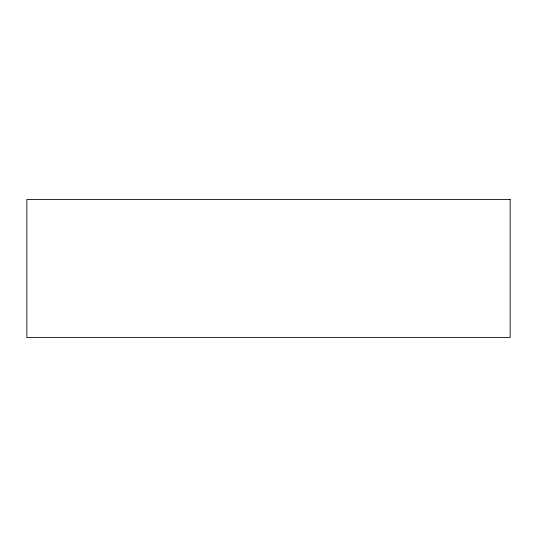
<?xml version="1.0" encoding="UTF-8"?>
<svg xmlns="http://www.w3.org/2000/svg" width="537" height="537" viewBox="0 0 537 537"><rect width="100%" height="100%" fill="white"/><g stroke="black" fill="none" stroke-linecap="round" stroke-linejoin="round"><path stroke-width="0.81" d="M510.15 199.455L26.85 199.455L26.85 337.545L510.15 337.545L510.15 199.455"/></g></svg>
